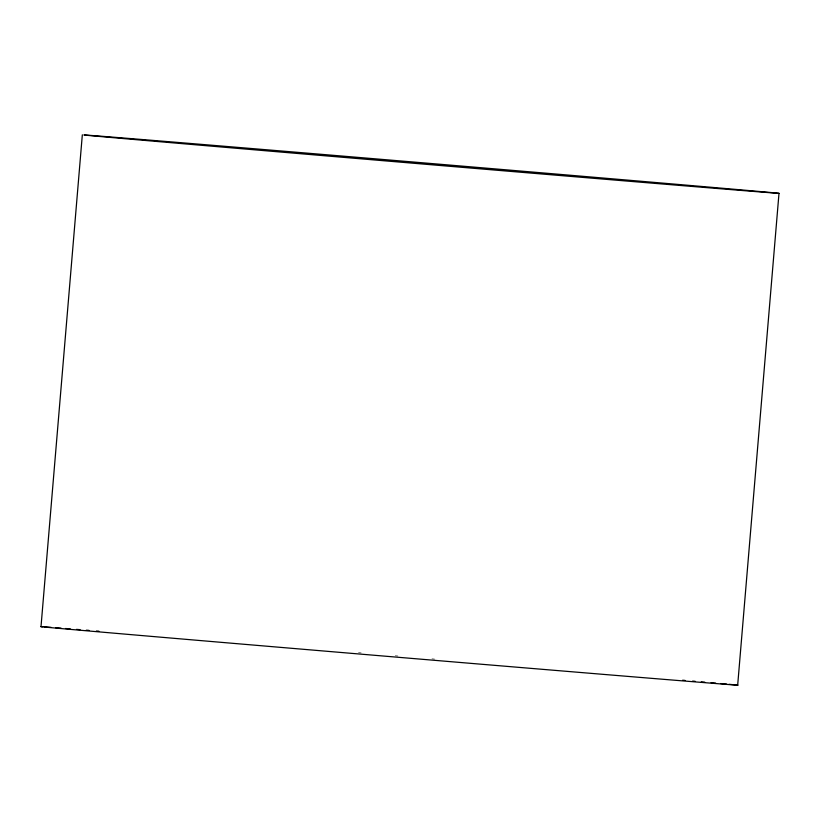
<?xml version="1.0" encoding="UTF-8"?>
<svg xmlns="http://www.w3.org/2000/svg" width="820" height="820" viewBox="0 0 820 820"><rect width="100%" height="100%" fill="white"/><g stroke="black" fill="none" stroke-linecap="round" stroke-linejoin="round"><path stroke-width="0.61" stroke-dasharray="4.1 3.07" d="M358.606 652.72A349.986 0.615 4.8 0 1 361.128 652.935M395.342 655.805A349.986 0.615 4.8 0 1 397.874 656.02M432.007 658.89A349.986 0.615 4.8 0 1 434.528 659.106"/><path stroke-width="1.23" d="M41 626.695L82.328 134.798M737.672 685.202L779 193.305A349.986 0.615 4.8 0 0 271.553 150.173A349.986 0.615 4.8 0 0 241.428 148.707A349.986 0.615 4.8 0 0 778.969 193.366M737.703 685.141A349.986 0.615 4.8 0 1 377.661 655.549A349.986 0.615 4.8 0 1 42.906 626.757M44.413 626.859A349.986 0.615 4.8 0 1 51.117 627.361M55.688 627.72A349.986 0.615 4.8 0 1 61.069 628.14M65.487 628.499A349.986 0.615 4.8 0 1 70.315 628.878M76.486 629.37A349.986 0.615 4.8 0 1 80.063 629.657M86.367 630.17A349.986 0.615 4.8 0 1 89.011 630.385M96.391 630.98A349.986 0.615 4.8 0 1 98.892 631.185M682.619 680.21A349.986 0.615 4.8 0 1 685.059 680.426M692.613 681.082A349.986 0.615 4.8 0 1 695.175 681.307M701.295 681.84A349.986 0.615 4.8 0 1 704.739 682.137M711.063 682.691A349.986 0.615 4.8 0 1 715.665 683.101M720.585 683.542A349.986 0.615 4.8 0 1 726.663 684.085M729.062 684.3A349.986 0.615 4.8 0 1 736.965 685.059"/></g></svg>
